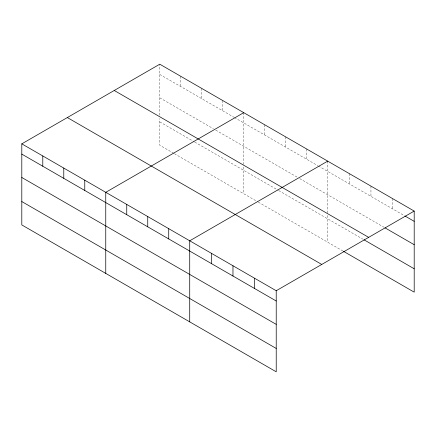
<?xml version="1.0" encoding="UTF-8"?>
<svg xmlns="http://www.w3.org/2000/svg" width="436" height="436" viewBox="0 0 436 436"><rect width="100%" height="100%" fill="white"/><g stroke="black" fill="none" stroke-linecap="round" stroke-linejoin="round"><path stroke-width="0.33" stroke-dasharray="2.18 1.64" d="M159.778 115.208L159.778 64.19M159.778 74.447L233.827 117.197M234.41 117.535L317.784 165.675M318.367 166.007L404.265 215.602M159.778 97.817L213.422 128.789M215.755 130.135L297.379 177.261M299.712 178.607L383.805 227.156M159.778 121.895L194.178 141.755M194.761 142.092L278.141 190.227M278.718 190.565L362.768 239.086M173.773 153.341L159.778 145.264L159.778 118.548M174.356 153.679L257.731 201.814M258.314 202.151L342.892 250.983M392.574 198.593L392.574 208.849M370.949 186.107L370.949 196.364M349.323 173.621L349.323 183.883M327.698 161.135L327.698 212.823M327.698 215.498L327.698 242.209M306.71 149.014L306.71 159.276M285.716 136.899L285.716 147.161M264.728 124.778L264.728 135.04M243.74 112.662L243.74 164.35M243.74 167.021L243.74 193.737M222.747 100.542L222.747 110.804M201.759 88.426L201.759 98.683M180.771 76.305L180.771 86.568"/><path stroke-width="0.65" d="M276.222 324.368L276.222 290.736L21.8 143.847L21.8 224.927L276.222 371.81L276.222 324.368L21.8 177.479M343.475 251.321L414.2 292.153L414.2 211.073L159.778 64.19L21.8 143.847M243.74 112.662L105.757 192.325L105.757 273.399M327.698 161.135L189.72 240.797L189.72 321.872M276.222 290.736L414.2 211.073M404.848 215.94L414.2 221.335M384.977 227.832L414.2 244.705M114.248 90.475L368.665 237.364M363.935 239.762L414.2 268.783M67.335 117.562L321.752 264.45M21.8 154.11L276.222 300.998M21.8 201.557L276.222 348.446M254.597 278.25L254.597 288.512M232.971 265.769L232.971 276.026M211.346 253.283L211.346 263.54M168.727 228.677L168.727 238.939M147.739 216.561L147.739 226.818M126.751 204.44L126.751 214.703M84.769 180.204L84.769 190.467M63.781 168.083L63.781 178.346M42.788 155.968L42.788 166.23"/></g></svg>
